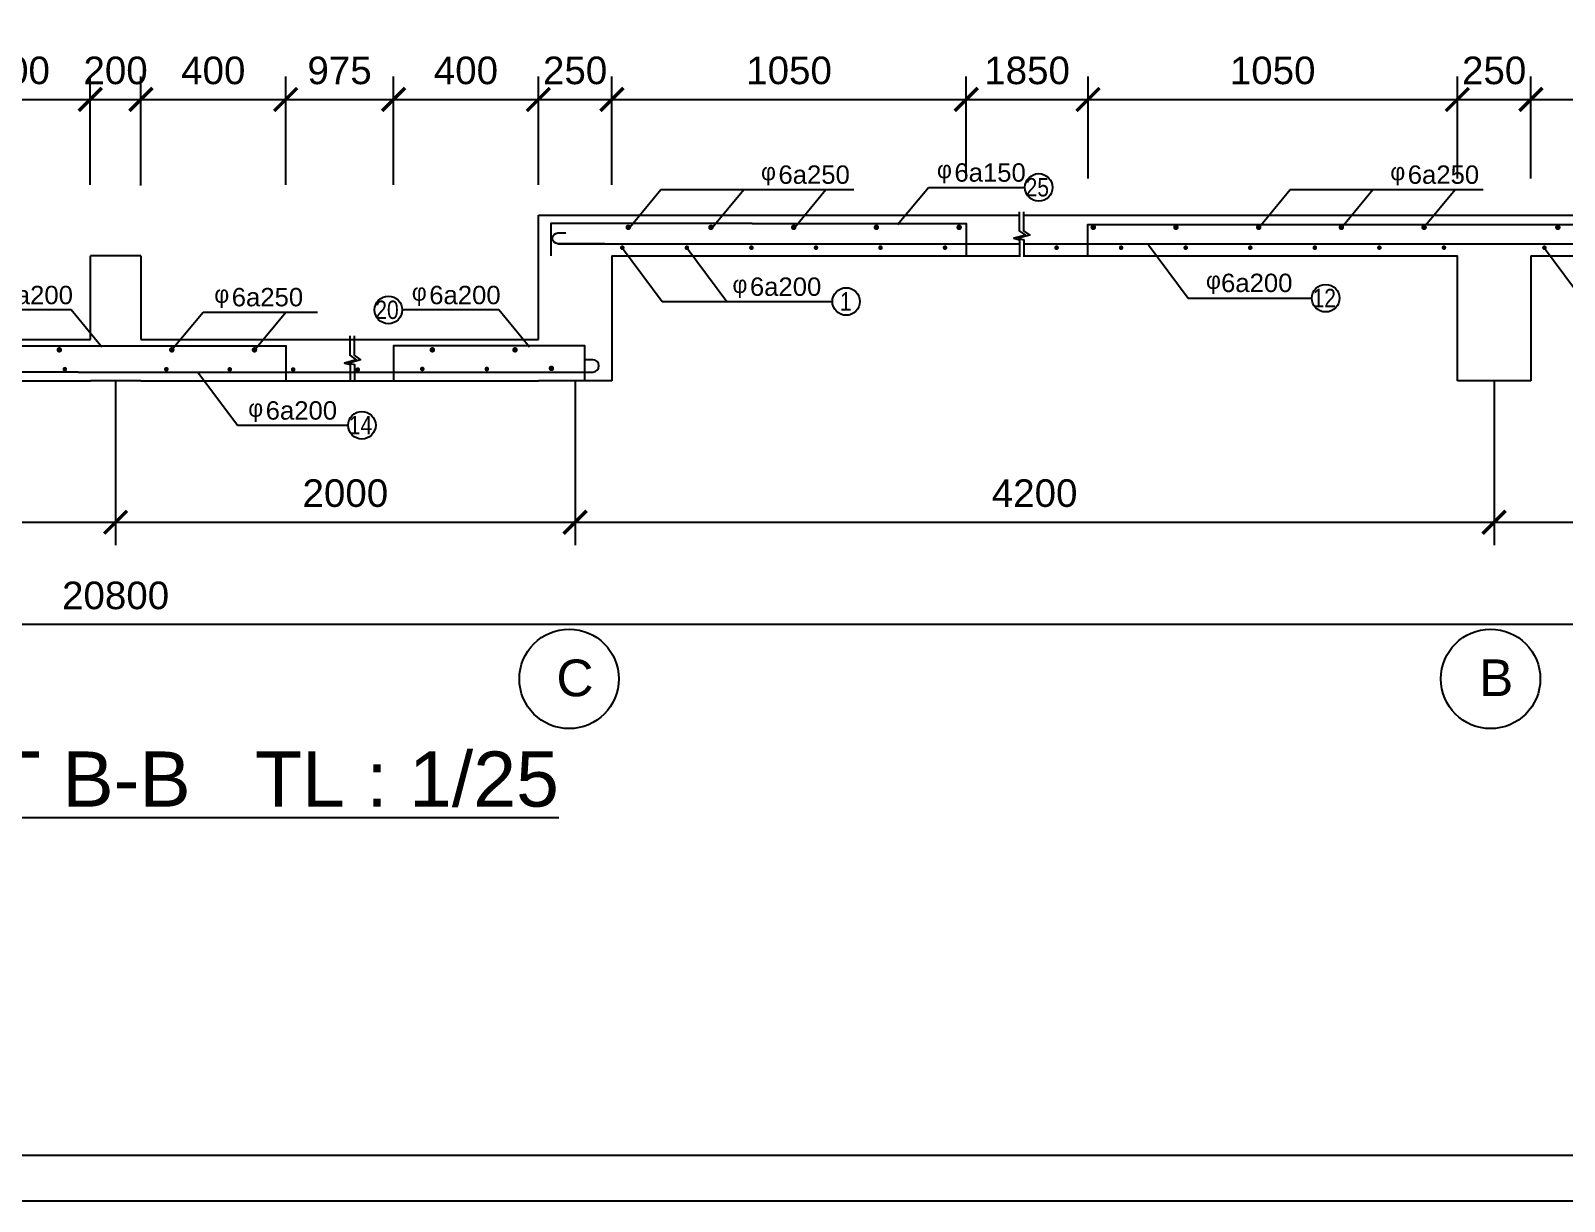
# Model space of a CAD drawing. Extents: x -105064 to -20964, y -943 to 58457.
# Drawn here: x -72742 to -56054, y -943 to 11795 of the extents above; entities that cross this region are included whole.
import ezdxf

# ---------------------------------------------------------------- set-up
doc = ezdxf.new("R2010")
doc.units = 0
doc.header["$LTSCALE"] = 40
doc.layers.get('0').update_dxf_attribs({"linetype": 'CONTINUOUS'})
doc.layers.get('DEFPOINTS').update_dxf_attribs({"linetype": 'CONTINUOUS'})
for name, color, linetype in [('BAO', 3, 'CONTINUOUS'), ('KTHUOT', 6, 'CONTINUOUS'), ('MANH', 2, 'CONTINUOUS'), ('TEXT', 7, 'CONTINUOUS'), ('THEP', 1, 'CONTINUOUS'), ('TUONG', 7, 'CONTINUOUS')]:
    doc.layers.add(name, color=color, linetype=linetype)
doc.styles.add('DIM-NEW', font='')
doc.styles.add('VNI-HELVE', font='')
doc.styles.add('VNI-TIMES', font='')
doc.styles.get('DIM-NEW').set_extended_font_data('VNI-Helve-Condense')
doc.styles.get('VNI-HELVE').set_extended_font_data('VNI-Helve')
doc.styles.get('VNI-TIMES').set_extended_font_data('VNI-Times')
doc.dimstyles.new('D1', dxfattribs={"dimscale": 0, "dimtxt": 300, "dimasz": 250, "dimexe": 250, "dimexo": 0, "dimgap": 160, "dimtad": 1, "dimdec": 0, "dimdsep": 46, "dimtxsty": 'VNI-HELVE', "dimblk1": 'ARCHTICK', "dimblk2": 'ARCHTICK', "dimsah": 1, "dimcen": 2.5, "dimclrd": 6, "dimclre": 6, "dimclrt": 6, "dimadec": 0, "dimazin": 0, "dimtfac": 1, "dimtdec": 0, "dimtmove": 0, "dimatfit": 3, "dimldrblk": 'ARCHTICK', "dimfxl": 1, "dimtolj": 1, "dimtzin": 0, "dimarcsym": 0})

# ---------------------------------------------------------------- blocks, each defined once
blk = doc.blocks.new('_ARCHTICK')
at = {"color": 0, "linetype": 'ByBlock', "const_width": 0.15}
blk.add_lwpolyline([(-0.5, -0.5), (0.5, 0.5)], dxfattribs=at)
blk = doc.blocks.new('*D511')
at = {"layer": 'DEFPOINTS', "color": 0, "linetype": 'Continuous', "transparency": 16777216}
for p in [(-96818, 7986), (-46818, 7986), (-96818, 5334)]:
    blk.add_point(p, dxfattribs=at)
at = {"layer": 'KTHUOT', "color": 6, "linetype": 'Continuous', "lineweight": -2, "transparency": 16777216}
for p, q in [((-96818, 7986), (-96818, 5084)), ((-46818, 7986), (-46818, 5084)), ((-46818, 5334), (-96818, 5334))]:
    blk.add_line(p, q, dxfattribs=at)
at = {"layer": 'KTHUOT', "color": 6, "linetype": 'Continuous', "lineweight": -2, "transparency": 16777216, "xscale": 250, "yscale": 250, "zscale": 250, "rotation": 180}
blk.add_blockref('_ARCHTICK', (-96818, 5334), dxfattribs=at)
at = {"layer": 'KTHUOT', "color": 6, "linetype": 'Continuous', "lineweight": -2, "transparency": 16777216, "xscale": 250, "yscale": 250, "zscale": 250}
blk.add_blockref('_ARCHTICK', (-46818, 5334), dxfattribs=at)
at = {"layer": 'KTHUOT', "color": 6, "linetype": 'Continuous', "transparency": 16777216, "insert": (-71818, 5648), "char_height": 300, "attachment_point": 5, "style": 'VNI-HELVE'}
blk.add_mtext('\\A1;20800', dxfattribs=at)
blk = doc.blocks.new('*D509')
at = {"layer": 'DEFPOINTS', "color": 0, "transparency": 16777216}
for p in [(-56818, 7986), (-46818, 7986), (-46818, 6446)]:
    blk.add_point(p, dxfattribs=at)
at = {"layer": 'KTHUOT', "color": 6, "lineweight": -2, "transparency": 16777216}
for p, q in [((-56818, 7986), (-56818, 6196)), ((-46818, 7986), (-46818, 6196)), ((-56818, 6446), (-46818, 6446))]:
    blk.add_line(p, q, dxfattribs=at)
at = {"layer": 'KTHUOT', "color": 6, "lineweight": -2, "transparency": 16777216, "xscale": 250, "yscale": 250, "zscale": 250, "rotation": 180}
blk.add_blockref('_ARCHTICK', (-56818, 6446), dxfattribs=at)
at = {"layer": 'KTHUOT', "color": 6, "lineweight": -2, "transparency": 16777216, "xscale": 250, "yscale": 250, "zscale": 250}
blk.add_blockref('_ARCHTICK', (-46818, 6446), dxfattribs=at)
at = {"layer": 'KTHUOT', "color": 6, "transparency": 16777216, "insert": (-51818, 6761), "char_height": 300, "attachment_point": 5, "style": 'VNI-HELVE'}
blk.add_mtext('\\A1;4200', dxfattribs=at)
blk = doc.blocks.new('*D507')
at = {"layer": 'DEFPOINTS', "color": 0, "transparency": 16777216}
for p in [(-71818, 7986), (-66818, 7986), (-66818, 6446)]:
    blk.add_point(p, dxfattribs=at)
at = {"layer": 'KTHUOT', "color": 6, "lineweight": -2, "transparency": 16777216}
for p, q in [((-71818, 7986), (-71818, 6196)), ((-66818, 7986), (-66818, 6196)), ((-71818, 6446), (-66818, 6446))]:
    blk.add_line(p, q, dxfattribs=at)
at = {"layer": 'KTHUOT', "color": 6, "lineweight": -2, "transparency": 16777216, "xscale": 250, "yscale": 250, "zscale": 250, "rotation": 180}
blk.add_blockref('_ARCHTICK', (-71818, 6446), dxfattribs=at)
at = {"layer": 'KTHUOT', "color": 6, "lineweight": -2, "transparency": 16777216, "xscale": 250, "yscale": 250, "zscale": 250}
blk.add_blockref('_ARCHTICK', (-66818, 6446), dxfattribs=at)
at = {"layer": 'KTHUOT', "color": 6, "transparency": 16777216, "insert": (-69318, 6761), "char_height": 300, "attachment_point": 5, "style": 'VNI-HELVE'}
blk.add_mtext('\\A1;2000', dxfattribs=at)
blk = doc.blocks.new('*D506')
at = {"layer": 'DEFPOINTS', "color": 0, "transparency": 16777216}
for p in [(-76818, 7986), (-71818, 7986), (-71818, 6446)]:
    blk.add_point(p, dxfattribs=at)
at = {"layer": 'KTHUOT', "color": 6, "lineweight": -2, "transparency": 16777216}
for p, q in [((-76818, 7986), (-76818, 6196)), ((-71818, 7986), (-71818, 6196)), ((-76818, 6446), (-71818, 6446))]:
    blk.add_line(p, q, dxfattribs=at)
at = {"layer": 'KTHUOT', "color": 6, "lineweight": -2, "transparency": 16777216, "xscale": 250, "yscale": 250, "zscale": 250, "rotation": 180}
blk.add_blockref('_ARCHTICK', (-76818, 6446), dxfattribs=at)
at = {"layer": 'KTHUOT', "color": 6, "lineweight": -2, "transparency": 16777216, "xscale": 250, "yscale": 250, "zscale": 250}
blk.add_blockref('_ARCHTICK', (-71818, 6446), dxfattribs=at)
at = {"layer": 'KTHUOT', "color": 6, "transparency": 16777216, "insert": (-74318, 6761), "char_height": 300, "attachment_point": 5, "style": 'VNI-HELVE'}
blk.add_mtext('\\A1;2000', dxfattribs=at)
blk = doc.blocks.new('*D508')
at = {"layer": 'DEFPOINTS', "color": 0, "transparency": 16777216}
for p in [(-66818, 7986), (-56818, 7986), (-56818, 6446)]:
    blk.add_point(p, dxfattribs=at)
at = {"layer": 'KTHUOT', "color": 6, "lineweight": -2, "transparency": 16777216}
for p, q in [((-66818, 7986), (-66818, 6196)), ((-56818, 7986), (-56818, 6196)), ((-66818, 6446), (-56818, 6446))]:
    blk.add_line(p, q, dxfattribs=at)
at = {"layer": 'KTHUOT', "color": 6, "lineweight": -2, "transparency": 16777216, "xscale": 250, "yscale": 250, "zscale": 250, "rotation": 180}
blk.add_blockref('_ARCHTICK', (-66818, 6446), dxfattribs=at)
at = {"layer": 'KTHUOT', "color": 6, "lineweight": -2, "transparency": 16777216, "xscale": 250, "yscale": 250, "zscale": 250}
blk.add_blockref('_ARCHTICK', (-56818, 6446), dxfattribs=at)
at = {"layer": 'KTHUOT', "color": 6, "transparency": 16777216, "insert": (-61818, 6761), "char_height": 300, "attachment_point": 5, "style": 'VNI-HELVE'}
blk.add_mtext('\\A1;4200', dxfattribs=at)
blk = doc.blocks.new('*D559')
at = {"layer": 'DEFPOINTS', "color": 0, "linetype": 'Continuous', "transparency": 16777216}
for p in [(-68794, 11047), (-69967, 10116), (-68794, 10116)]:
    blk.add_point(p, dxfattribs=at)
at = {"layer": 'KTHUOT', "color": 6, "linetype": 'Continuous', "lineweight": -2, "transparency": 16777216}
for p, q in [((-69967, 10116), (-69967, 11297)), ((-68794, 10116), (-68794, 11297)), ((-69967, 11047), (-68794, 11047))]:
    blk.add_line(p, q, dxfattribs=at)
at = {"layer": 'KTHUOT', "color": 6, "linetype": 'Continuous', "lineweight": -2, "transparency": 16777216, "xscale": 250, "yscale": 250, "zscale": 250, "rotation": 180}
blk.add_blockref('_ARCHTICK', (-69967, 11047), dxfattribs=at)
at = {"layer": 'KTHUOT', "color": 6, "linetype": 'Continuous', "lineweight": -2, "transparency": 16777216, "xscale": 250, "yscale": 250, "zscale": 250}
blk.add_blockref('_ARCHTICK', (-68794, 11047), dxfattribs=at)
at = {"layer": 'KTHUOT', "color": 6, "linetype": 'Continuous', "transparency": 16777216, "insert": (-69381, 11361), "char_height": 300, "attachment_point": 5, "style": 'VNI-HELVE'}
blk.add_mtext('\\A1;975', dxfattribs=at)
blk = doc.blocks.new('*D560')
at = {"layer": 'DEFPOINTS', "color": 0, "transparency": 16777216}
for p in [(-66418, 11047), (-67218, 10116), (-66418, 10116)]:
    blk.add_point(p, dxfattribs=at)
at = {"layer": 'KTHUOT', "color": 6, "lineweight": -2, "transparency": 16777216}
for p, q in [((-67218, 10116), (-67218, 11297)), ((-66418, 10116), (-66418, 11297)), ((-67218, 11047), (-66418, 11047))]:
    blk.add_line(p, q, dxfattribs=at)
at = {"layer": 'KTHUOT', "color": 6, "lineweight": -2, "transparency": 16777216, "xscale": 250, "yscale": 250, "zscale": 250, "rotation": 180}
blk.add_blockref('_ARCHTICK', (-67218, 11047), dxfattribs=at)
at = {"layer": 'KTHUOT', "color": 6, "lineweight": -2, "transparency": 16777216, "xscale": 250, "yscale": 250, "zscale": 250}
blk.add_blockref('_ARCHTICK', (-66418, 11047), dxfattribs=at)
at = {"layer": 'KTHUOT', "color": 6, "transparency": 16777216, "insert": (-66818, 11361), "char_height": 300, "attachment_point": 5, "style": 'VNI-HELVE'}
blk.add_mtext('\\A1;250', dxfattribs=at)
blk = doc.blocks.new('*D561')
at = {"layer": 'DEFPOINTS', "color": 0, "linetype": 'Continuous', "transparency": 16777216}
for p in [(-62563, 11047), (-62563, 10188), (-66418, 10116)]:
    blk.add_point(p, dxfattribs=at)
at = {"layer": 'KTHUOT', "color": 6, "linetype": 'Continuous', "lineweight": -2, "transparency": 16777216}
for p, q in [((-66418, 10116), (-66418, 11297)), ((-62563, 10188), (-62563, 11297)), ((-66418, 11047), (-62563, 11047))]:
    blk.add_line(p, q, dxfattribs=at)
at = {"layer": 'KTHUOT', "color": 6, "linetype": 'Continuous', "lineweight": -2, "transparency": 16777216, "xscale": 250, "yscale": 250, "zscale": 250, "rotation": 180}
blk.add_blockref('_ARCHTICK', (-66418, 11047), dxfattribs=at)
at = {"layer": 'KTHUOT', "color": 6, "linetype": 'Continuous', "lineweight": -2, "transparency": 16777216, "xscale": 250, "yscale": 250, "zscale": 250}
blk.add_blockref('_ARCHTICK', (-62563, 11047), dxfattribs=at)
at = {"layer": 'KTHUOT', "color": 6, "linetype": 'Continuous', "transparency": 16777216, "insert": (-64490, 11361), "char_height": 300, "attachment_point": 5, "style": 'VNI-HELVE'}
blk.add_mtext('\\A1;1050', dxfattribs=at)
blk = doc.blocks.new('*D562')
at = {"layer": 'DEFPOINTS', "color": 0, "linetype": 'Continuous', "transparency": 16777216}
for p in [(-61237, 11047), (-62563, 10188), (-61237, 10188)]:
    blk.add_point(p, dxfattribs=at)
at = {"layer": 'KTHUOT', "color": 6, "linetype": 'Continuous', "lineweight": -2, "transparency": 16777216}
for p, q in [((-62563, 10188), (-62563, 11297)), ((-61237, 10188), (-61237, 11297)), ((-62563, 11047), (-61237, 11047))]:
    blk.add_line(p, q, dxfattribs=at)
at = {"layer": 'KTHUOT', "color": 6, "linetype": 'Continuous', "lineweight": -2, "transparency": 16777216, "xscale": 250, "yscale": 250, "zscale": 250, "rotation": 180}
blk.add_blockref('_ARCHTICK', (-62563, 11047), dxfattribs=at)
at = {"layer": 'KTHUOT', "color": 6, "linetype": 'Continuous', "lineweight": -2, "transparency": 16777216, "xscale": 250, "yscale": 250, "zscale": 250}
blk.add_blockref('_ARCHTICK', (-61237, 11047), dxfattribs=at)
at = {"layer": 'KTHUOT', "color": 6, "linetype": 'Continuous', "transparency": 16777216, "insert": (-61900, 11361), "char_height": 300, "attachment_point": 5, "style": 'VNI-HELVE'}
blk.add_mtext('\\A1;1850', dxfattribs=at)
blk = doc.blocks.new('*D563')
at = {"layer": 'DEFPOINTS', "color": 0, "linetype": 'Continuous', "transparency": 16777216}
for p in [(-57218, 11047), (-61237, 10188), (-57218, 10188)]:
    blk.add_point(p, dxfattribs=at)
at = {"layer": 'KTHUOT', "color": 6, "linetype": 'Continuous', "lineweight": -2, "transparency": 16777216}
for p, q in [((-61237, 10188), (-61237, 11297)), ((-57218, 10188), (-57218, 11297)), ((-61237, 11047), (-57218, 11047))]:
    blk.add_line(p, q, dxfattribs=at)
at = {"layer": 'KTHUOT', "color": 6, "linetype": 'Continuous', "lineweight": -2, "transparency": 16777216, "xscale": 250, "yscale": 250, "zscale": 250, "rotation": 180}
blk.add_blockref('_ARCHTICK', (-61237, 11047), dxfattribs=at)
at = {"layer": 'KTHUOT', "color": 6, "linetype": 'Continuous', "lineweight": -2, "transparency": 16777216, "xscale": 250, "yscale": 250, "zscale": 250}
blk.add_blockref('_ARCHTICK', (-57218, 11047), dxfattribs=at)
at = {"layer": 'KTHUOT', "color": 6, "linetype": 'Continuous', "transparency": 16777216, "insert": (-59228, 11361), "char_height": 300, "attachment_point": 5, "style": 'VNI-HELVE'}
blk.add_mtext('\\A1;1050', dxfattribs=at)
blk = doc.blocks.new('*D564')
at = {"layer": 'DEFPOINTS', "color": 0, "transparency": 16777216}
for p in [(-56418, 11047), (-57218, 10188), (-56418, 10188)]:
    blk.add_point(p, dxfattribs=at)
at = {"layer": 'KTHUOT', "color": 6, "lineweight": -2, "transparency": 16777216}
for p, q in [((-57218, 10188), (-57218, 11297)), ((-56418, 10188), (-56418, 11297)), ((-57218, 11047), (-56418, 11047))]:
    blk.add_line(p, q, dxfattribs=at)
at = {"layer": 'KTHUOT', "color": 6, "lineweight": -2, "transparency": 16777216, "xscale": 250, "yscale": 250, "zscale": 250, "rotation": 180}
blk.add_blockref('_ARCHTICK', (-57218, 11047), dxfattribs=at)
at = {"layer": 'KTHUOT', "color": 6, "lineweight": -2, "transparency": 16777216, "xscale": 250, "yscale": 250, "zscale": 250}
blk.add_blockref('_ARCHTICK', (-56418, 11047), dxfattribs=at)
at = {"layer": 'KTHUOT', "color": 6, "transparency": 16777216, "insert": (-56818, 11361), "char_height": 300, "attachment_point": 5, "style": 'VNI-HELVE'}
blk.add_mtext('\\A1;250', dxfattribs=at)
blk = doc.blocks.new('*D565')
at = {"layer": 'DEFPOINTS', "color": 0, "linetype": 'Continuous', "transparency": 16777216}
for p in [(-52447, 11047), (-56418, 10188), (-52447, 10188)]:
    blk.add_point(p, dxfattribs=at)
at = {"layer": 'KTHUOT', "color": 6, "linetype": 'Continuous', "lineweight": -2, "transparency": 16777216}
for p, q in [((-56418, 10188), (-56418, 11297)), ((-52447, 10188), (-52447, 11297)), ((-56418, 11047), (-52447, 11047))]:
    blk.add_line(p, q, dxfattribs=at)
at = {"layer": 'KTHUOT', "color": 6, "linetype": 'Continuous', "lineweight": -2, "transparency": 16777216, "xscale": 250, "yscale": 250, "zscale": 250, "rotation": 180}
blk.add_blockref('_ARCHTICK', (-56418, 11047), dxfattribs=at)
at = {"layer": 'KTHUOT', "color": 6, "linetype": 'Continuous', "lineweight": -2, "transparency": 16777216, "xscale": 250, "yscale": 250, "zscale": 250}
blk.add_blockref('_ARCHTICK', (-52447, 11047), dxfattribs=at)
at = {"layer": 'KTHUOT', "color": 6, "linetype": 'Continuous', "transparency": 16777216, "insert": (-54432, 11361), "char_height": 300, "attachment_point": 5, "style": 'VNI-HELVE'}
blk.add_mtext('\\A1;1050', dxfattribs=at)
blk = doc.blocks.new('*D575')
at = {"layer": 'DEFPOINTS', "color": 0, "linetype": 'Continuous', "transparency": 16777216}
for p in [(-72093, 11047), (-73671, 10116), (-72093, 10116)]:
    blk.add_point(p, dxfattribs=at)
at = {"layer": 'KTHUOT', "color": 6, "linetype": 'Continuous', "lineweight": -2, "transparency": 16777216}
for p, q in [((-73671, 10116), (-73671, 11297)), ((-72093, 10116), (-72093, 11297)), ((-73671, 11047), (-72093, 11047))]:
    blk.add_line(p, q, dxfattribs=at)
at = {"layer": 'KTHUOT', "color": 6, "linetype": 'Continuous', "lineweight": -2, "transparency": 16777216, "xscale": 250, "yscale": 250, "zscale": 250, "rotation": 180}
blk.add_blockref('_ARCHTICK', (-73671, 11047), dxfattribs=at)
at = {"layer": 'KTHUOT', "color": 6, "linetype": 'Continuous', "lineweight": -2, "transparency": 16777216, "xscale": 250, "yscale": 250, "zscale": 250}
blk.add_blockref('_ARCHTICK', (-72093, 11047), dxfattribs=at)
at = {"layer": 'KTHUOT', "color": 6, "linetype": 'Continuous', "transparency": 16777216, "insert": (-72882, 11361), "char_height": 300, "attachment_point": 5, "style": 'VNI-HELVE'}
blk.add_mtext('\\A1;400', dxfattribs=at)
blk = doc.blocks.new('*D576')
at = {"layer": 'DEFPOINTS', "color": 0, "linetype": 'Continuous', "transparency": 16777216}
for p in [(-71543, 11047), (-72093, 10116), (-71543, 10112)]:
    blk.add_point(p, dxfattribs=at)
at = {"layer": 'KTHUOT', "color": 6, "linetype": 'Continuous', "lineweight": -2, "transparency": 16777216}
for p, q in [((-72093, 10116), (-72093, 11297)), ((-71543, 10112), (-71543, 11297)), ((-72093, 11047), (-71543, 11047))]:
    blk.add_line(p, q, dxfattribs=at)
at = {"layer": 'KTHUOT', "color": 6, "linetype": 'Continuous', "lineweight": -2, "transparency": 16777216, "xscale": 250, "yscale": 250, "zscale": 250, "rotation": 180}
blk.add_blockref('_ARCHTICK', (-72093, 11047), dxfattribs=at)
at = {"layer": 'KTHUOT', "color": 6, "linetype": 'Continuous', "lineweight": -2, "transparency": 16777216, "xscale": 250, "yscale": 250, "zscale": 250}
blk.add_blockref('_ARCHTICK', (-71543, 11047), dxfattribs=at)
at = {"layer": 'KTHUOT', "color": 6, "linetype": 'Continuous', "transparency": 16777216, "insert": (-71818, 11361), "char_height": 300, "attachment_point": 5, "style": 'VNI-HELVE'}
blk.add_mtext('\\A1;200', dxfattribs=at)
blk = doc.blocks.new('*D577')
at = {"layer": 'DEFPOINTS', "color": 0, "linetype": 'Continuous', "transparency": 16777216}
for p in [(-69967, 11047), (-71543, 10112), (-69967, 10116)]:
    blk.add_point(p, dxfattribs=at)
at = {"layer": 'KTHUOT', "color": 6, "linetype": 'Continuous', "lineweight": -2, "transparency": 16777216}
for p, q in [((-71543, 10112), (-71543, 11297)), ((-69967, 10116), (-69967, 11297)), ((-71543, 11047), (-69967, 11047))]:
    blk.add_line(p, q, dxfattribs=at)
at = {"layer": 'KTHUOT', "color": 6, "linetype": 'Continuous', "lineweight": -2, "transparency": 16777216, "xscale": 250, "yscale": 250, "zscale": 250, "rotation": 180}
blk.add_blockref('_ARCHTICK', (-71543, 11047), dxfattribs=at)
at = {"layer": 'KTHUOT', "color": 6, "linetype": 'Continuous', "lineweight": -2, "transparency": 16777216, "xscale": 250, "yscale": 250, "zscale": 250}
blk.add_blockref('_ARCHTICK', (-69967, 11047), dxfattribs=at)
at = {"layer": 'KTHUOT', "color": 6, "linetype": 'Continuous', "transparency": 16777216, "insert": (-70755, 11361), "char_height": 300, "attachment_point": 5, "style": 'VNI-HELVE'}
blk.add_mtext('\\A1;400', dxfattribs=at)
blk = doc.blocks.new('*D578')
at = {"layer": 'DEFPOINTS', "color": 0, "linetype": 'Continuous', "transparency": 16777216}
for p in [(-67218, 11047), (-68794, 10116), (-67218, 10116)]:
    blk.add_point(p, dxfattribs=at)
at = {"layer": 'KTHUOT', "color": 6, "linetype": 'Continuous', "lineweight": -2, "transparency": 16777216}
for p, q in [((-68794, 10116), (-68794, 11297)), ((-67218, 10116), (-67218, 11297)), ((-68794, 11047), (-67218, 11047))]:
    blk.add_line(p, q, dxfattribs=at)
at = {"layer": 'KTHUOT', "color": 6, "linetype": 'Continuous', "lineweight": -2, "transparency": 16777216, "xscale": 250, "yscale": 250, "zscale": 250, "rotation": 180}
blk.add_blockref('_ARCHTICK', (-68794, 11047), dxfattribs=at)
at = {"layer": 'KTHUOT', "color": 6, "linetype": 'Continuous', "lineweight": -2, "transparency": 16777216, "xscale": 250, "yscale": 250, "zscale": 250}
blk.add_blockref('_ARCHTICK', (-67218, 11047), dxfattribs=at)
at = {"layer": 'KTHUOT', "color": 6, "linetype": 'Continuous', "transparency": 16777216, "insert": (-68006, 11361), "char_height": 300, "attachment_point": 5, "style": 'VNI-HELVE'}
blk.add_mtext('\\A1;400', dxfattribs=at)

msp = doc.modelspace()

# ---------------------------------------------------------------- linework, layer by layer
at = {"layer": 'BAO', "linetype": 'Continuous'}
for p, q in [((-67217.9, 8436.1), (-67217.9, 9786.5)), ((-67217.9, 9786.5), (-61984.8, 9786.5)), ((-61938.3, 9786.5), (-51828.3, 9786.5)), ((-72092.6, 8436.1), (-72092.6, 9343.8)), ((-71543.1, 9343.8), (-72092.6, 9343.8)), ((-71543.1, 9343.8), (-71543.1, 8436.1)), ((-66417.9, 9343.8), (-61981.9, 9343.8)), ((-66417.9, 9343.8), (-66417.9, 7986.4)), ((-61935.4, 9343.8), (-57217.9, 9343.8)), ((-57217.9, 7986.4), (-57217.9, 9343.8)), ((-56417.9, 9343.8), (-51825.5, 9343.8)), ((-56417.9, 9343.8), (-56417.9, 7986.4)), ((-76417.9, 8436.1), (-72092.6, 8436.1)), ((-71543.1, 8436.1), (-67217.9, 8436.1)), ((-76417.9, 7986.4), (-72092.6, 7986.4)), ((-71543.1, 7986.4), (-72092.6, 7986.4)), ((-71543.1, 7986.4), (-67217.9, 7986.4)), ((-66417.9, 7986.4), (-67217.9, 7986.4)), ((-56417.9, 7986.4), (-57217.9, 7986.4))]:
    msp.add_line(p, q, dxfattribs=at)
for points in [[(-61984.8, 9823.5), (-61984.8, 9615.4), (-61916.8, 9570.3), (-62043.9, 9536.2), (-61981.9, 9520.8), (-61981.9, 9334.9)], [(-61938.3, 9823.5), (-61938.3, 9615.4), (-61870.3, 9570.3), (-61997.4, 9536.2), (-61935.4, 9520.8), (-61935.4, 9334.9)], [(-69269, 8473.1), (-69269, 8265), (-69201.1, 8212.9), (-69328.2, 8178.8), (-69266.2, 8163.4), (-69266.2, 7977.5)], [(-69222.5, 8473.1), (-69222.5, 8265), (-69154.6, 8212.9), (-69281.7, 8178.8), (-69219.7, 8163.4), (-69219.7, 7977.5)]]:
    msp.add_lwpolyline(points, dxfattribs=at)
at = {"layer": 'BAO', "color": 3, "linetype": 'Continuous'}
for centre in [(-66883.5, 4741.6), (-56856.8, 4741.6)]:
    msp.add_circle(centre, 541.1, dxfattribs=at)
at = {"layer": 'KTHUOT', "color": 6, "linetype": 'Continuous'}
for centre in [(-61773.1, 10089.4), (-58651.1, 8884.3), (-68849.5, 8756.3), (-63869.1, 8848.2), (-69138, 7501.4)]:
    msp.add_circle(centre, 150, dxfattribs=at)
at = {"layer": 'MANH', "color": 2, "linetype": 'Continuous'}
for p, q in [((-66219.6, 9661.9), (-65884.6, 10066.3)), ((-65884.6, 10066.3), (-63783.8, 10066.3)), ((-65318.9, 9661.9), (-64983.9, 10066.3)), ((-64425.2, 9661.9), (-64090.2, 10066.3)), ((-63308.5, 9685), (-62973.5, 10089.4)), ((-62973.5, 10089.4), (-61923.1, 10089.4)), ((-59372.1, 9661.9), (-59037.1, 10066.3)), ((-59037.1, 10066.3), (-56936.3, 10066.3)), ((-58471.4, 9661.9), (-58136.4, 10066.3)), ((-57577.7, 9661.9), (-57242.7, 10066.3)), ((-66302.9, 9427.2), (-65872.1, 8848.2)), ((-65597.5, 9427.2), (-65166.7, 8848.2)), ((-60579.5, 9463.4), (-60148.8, 8884.3)), ((-56268.9, 9427.2), (-55838.1, 8848.2)), ((-65872.1, 8848.2), (-64019.1, 8848.2)), ((-60148.8, 8884.3), (-58801.1, 8884.3)), ((-72302.8, 8756.3), (-73353.1, 8756.3)), ((-71967.8, 8351.9), (-72302.8, 8756.3)), ((-71201, 8328.8), (-70866, 8733.2)), ((-70866, 8733.2), (-69621.5, 8733.2)), ((-70300.3, 8328.8), (-69965.3, 8733.2)), ((-67649.1, 8756.3), (-68699.5, 8756.3)), ((-67314.1, 8351.9), (-67649.1, 8756.3)), ((-70922.3, 8080.4), (-70491.6, 7501.4)), ((-70491.6, 7501.4), (-69288, 7501.4))]:
    msp.add_line(p, q, dxfattribs=at)
at = {"layer": 'THEP'}
for points in [[(-64890.2, 9697.3), (-67083.2, 9697.3), (-67083.2, 9343.8)], [(-64890.2, 9697.3), (-62562.6, 9697.3), (-62562.6, 9343.8)], [(-61237.5, 9343.8), (-61237.5, 9685), (-52446.8, 9685), (-52446.8, 9343.8)], [(-67005.7, 9476.8), (-61981.9, 9476.8)], [(-61935.4, 9474.5), (-51825.5, 9474.5)], [(-73670.9, 7986.4), (-73670.9, 8364.2), (-69967.1, 8364.2), (-69967.1, 7986.4)], [(-66711, 7986.4), (-66711, 8364.2), (-68794, 8364.2), (-68794, 7986.4)]]:
    msp.add_lwpolyline(points, dxfattribs=at)
at = {"layer": 'THEP', "color": 1, "linetype": 'Continuous', "const_width": 30}
for points in [[(-66254.5, 9655.2, 1), (-66224.5, 9655.2, 1)], [(-65354.5, 9655.2, 1), (-65324.5, 9655.2, 1)], [(-64454.5, 9655.2, 1), (-64424.5, 9655.2, 1)], [(-63554.5, 9655.2, 1), (-63524.5, 9655.2, 1)], [(-62654.5, 9655.2, 1), (-62624.5, 9655.2, 1)], [(-61195.2, 9655.2, 1), (-61165.2, 9655.2, 1)], [(-60295.2, 9655.2, 1), (-60265.2, 9655.2, 1)], [(-59395.2, 9655.2, 1), (-59365.2, 9655.2, 1)], [(-58495.2, 9655.2, 1), (-58465.2, 9655.2, 1)], [(-57595.2, 9655.2, 1), (-57565.2, 9655.2, 1)], [(-56139.8, 9655.2, 1), (-56109.8, 9655.2, 1)], [(-72445.5, 8322.1, 1), (-72415.5, 8322.1, 1)], [(-71221.7, 8322.1, 1), (-71191.7, 8322.1, 1)], [(-70321.7, 8322.1, 1), (-70291.7, 8322.1, 1)], [(-68356.7, 8322.1, -1), (-68386.7, 8322.1, -1)], [(-67456.7, 8322.1, -1), (-67486.7, 8322.1, -1)], [(-67061, 8120.3, -1), (-67091, 8120.3, -1)]]:
    msp.add_lwpolyline(points, format="xyb", close=True, dxfattribs=at)
at = {"layer": 'THEP', "const_width": 25}
for points in [[(-66252, 9655.2, 1), (-66227, 9655.2, 1)], [(-65352, 9655.2, 1), (-65327, 9655.2, 1)], [(-64452, 9655.2, 1), (-64427, 9655.2, 1)], [(-63552, 9655.2, 1), (-63527, 9655.2, 1)], [(-62652, 9655.2, 1), (-62627, 9655.2, 1)], [(-61192.7, 9655.2, 1), (-61167.7, 9655.2, 1)], [(-60292.7, 9655.2, 1), (-60267.7, 9655.2, 1)], [(-59392.7, 9655.2, 1), (-59367.7, 9655.2, 1)], [(-58492.7, 9655.2, 1), (-58467.7, 9655.2, 1)], [(-57592.7, 9655.2, 1), (-57567.7, 9655.2, 1)], [(-56137.3, 9655.2, 1), (-56112.3, 9655.2, 1)], [(-66317.1, 9433.5, 1), (-66292.1, 9433.5, 1)], [(-65614.6, 9433.5, 1), (-65589.6, 9433.5, 1)], [(-64912.2, 9433.5, 1), (-64887.2, 9433.5, 1)], [(-64209.8, 9433.5, 1), (-64184.8, 9433.5, 1)], [(-63507.4, 9433.8, 1), (-63482.4, 9433.8, 1)], [(-62805, 9434.1, 1), (-62780, 9434.1, 1)], [(-61591.5, 9433.5, 1), (-61566.5, 9433.5, 1)], [(-60889.1, 9433.5, 1), (-60864.1, 9433.5, 1)], [(-60186.7, 9433.5, 1), (-60161.7, 9433.5, 1)], [(-59484.2, 9433.5, 1), (-59459.2, 9433.5, 1)], [(-58781.8, 9433.8, 1), (-58756.8, 9433.8, 1)], [(-58079.4, 9434.1, 1), (-58054.4, 9434.1, 1)], [(-57377, 9434.3, 1), (-57352, 9434.3, 1)], [(-56283.1, 9433.5, 1), (-56258.1, 9433.5, 1)], [(-72443, 8322.1, 1), (-72418, 8322.1, 1)], [(-71219.2, 8322.1, 1), (-71194.2, 8322.1, 1)], [(-70319.2, 8322.1, 1), (-70294.2, 8322.1, 1)], [(-67459.2, 8322.1, -1), (-67484.2, 8322.1, -1)], [(-72382.5, 8111.4, 1), (-72357.5, 8111.4, 1)], [(-71253.3, 8111.4, -1), (-71278.3, 8111.4, -1)], [(-70563.3, 8109.9, -1), (-70588.3, 8109.9, -1)], [(-69873.2, 8108.3, -1), (-69898.2, 8108.3, -1)], [(-69170.8, 8107.4, -1), (-69195.8, 8107.4, -1)], [(-68468.4, 8114.3, -1), (-68493.4, 8114.3, -1)], [(-67766, 8113.4, -1), (-67791, 8113.4, -1)], [(-67063.5, 8120.3, -1), (-67088.5, 8120.3, -1)]]:
    msp.add_lwpolyline(points, format="xyb", close=True, dxfattribs=at)
at = {"layer": 'THEP', "color": 1, "linetype": 'Continuous'}
for points in [[(-66495.5, 9476.8), (-67005.7, 9476.8, -1), (-67005.7, 9593.9), (-66920.4, 9593.9)], [(-72224.9, 8080.4), (-76761.6, 8080.4, -1), (-76761.6, 8214.4), (-76665, 8214.4)], [(-72225.4, 8080.4), (-66626.1, 8080.4, 1), (-66626.1, 8214.4), (-66722.7, 8214.4)]]:
    msp.add_lwpolyline(points, format="xyb", dxfattribs=at)
at = {"layer": 'TUONG', "color": 3, "linetype": 'Continuous'}
for points in [[(-105063.8, -943.4), (-105063.8, 58456.6), (-20963.8, 58456.6), (-20963.8, -943.4), (-105063.8, -943.4)], [(-104563.8, -443.4), (-104563.8, 57956.6), (-21463.8, 57956.6), (-21463.8, -443.4)]]:
    msp.add_lwpolyline(points, close=True, dxfattribs=at)

# ---------------------------------------------------------------- texts
at = {"layer": 'TEXT'}
for s, height, style, p in [('25', 200, 'DIM-NEW', (-61916.3, 9991.3)), ('20', 200, 'DIM-NEW', (-68992.6, 8658.2)), ('1', 200, 'DIM-NEW', (-63937.4, 8750.1)), ('12', 200, 'DIM-NEW', (-58794.2, 8786.2)), ('14', 200, 'DIM-NEW', (-69281.1, 7403.3)), ('C', 400, 'VNI-HELVE', (-67021.2, 4552.1)), ('B', 400, 'VNI-HELVE', (-56982.2, 4553.7))]:
    msp.add_text(s, height=height, dxfattribs=dict(at, style=style)).set_placement(p)
at = {"layer": 'TEXT', "attachment_point": 1}
for s, insert, char_height, width, style in [('6a150', (-62691.1, 10351.9), 200, 798.079, 'VNI-HELVE'), ('{\\fSymbol|b0|i0|c2|p16;f}', (-64795.3, 10354.8), 187.5, 1273.426, 'VNI-HELVE'), ('6a250', (-64605.6, 10328.8), 200, 798.079, 'VNI-HELVE'), ('{\\fSymbol|b0|i0|c2|p16;f}', (-62880.8, 10377.9), 187.5, 1273.426, 'VNI-HELVE'), ('{\\fSymbol|b0|i0|c2|p16;f}', (-57947.8, 10354.8), 187.5, 1273.426, 'VNI-HELVE'), ('6a250', (-57758.1, 10328.8), 200, 798.079, 'VNI-HELVE'), ('6a200', (-73058.9, 9018.8), 200, 798.079, 'VNI-HELVE'), ('6a200', (-68405.2, 9018.8), 200, 798.079, 'VNI-HELVE'), ('{\\fSymbol|b0|i0|c2|p16;f}', (-65105.7, 9128.6), 187.5, 1273.426, 'VNI-HELVE'), ('6a200', (-64916, 9109.6), 200, 798.079, 'VNI-HELVE'), ('{\\fSymbol|b0|i0|c2|p16;f}', (-59953.8, 9172.8), 187.5, 1273.426, 'VNI-HELVE'), ('6a200', (-59789.5, 9150.9), 200, 798.079, 'VNI-HELVE'), ('{\\fSymbol|b0|i0|c2|p16;f}', (-70744, 9021.8), 187.5, 1273.426, 'VNI-HELVE'), ('6a250', (-70554.3, 8995.7), 200, 798.079, 'VNI-HELVE'), ('{\\fSymbol|b0|i0|c2|p16;f}', (-68595, 9044.8), 187.5, 1273.426, 'VNI-HELVE'), ('{\\fSymbol|b0|i0|c2|p16;f}', (-70374.7, 7781.8), 187.5, 1273.426, 'VNI-HELVE'), ('6a200', (-70184.9, 7762.7), 200, 798.079, 'VNI-HELVE'), ('{\\fVNI-Helve|b0|i0|c0|p2;\\LMAËT CAÉT B-B   TL : 1/25}', (-76308.7, 3951.6), 600, 21115.752, 'VNI-TIMES')]:
    msp.add_mtext(s, dxfattribs=dict(at, insert=insert, char_height=char_height, width=width, style=style))

# ---------------------------------------------------------------- dimensions: what is measured, and where the dimension line sits
at = {"layer": 'KTHUOT', "color": 6, "linetype": 'Continuous'}
for base, p1, p2, text, override, picture, middle in [((-72092.6, 11046.7), (-73670.9, 10115.5), (-72092.6, 10115.5), '400', {"dimscale": 1}, '*D575', (-72881.8, 11360.8)), ((-69967.1, 11046.7), (-71543.1, 10111.9), (-69967.1, 10115.5), '400', {"dimscale": 1, "dimtmove": 1}, '*D577', (-70755.1, 11360.8)), ((-67217.9, 11046.7), (-68794, 10115.5), (-67217.9, 10115.5), '400', {"dimscale": 1}, '*D578', (-68005.9, 11360.8)), ((-62562.6, 11046.7), (-66417.9, 10115.5), (-62562.6, 10188.2), '1050', {"dimscale": 1, "dimtmove": 1}, '*D561', (-64490.2, 11360.8)), ((-61237.5, 11046.7), (-62562.6, 10188.2), (-61237.5, 10188.2), '1850', {"dimscale": 1, "dimtmove": 1}, '*D562', (-61900, 11360.8)), ((-57217.9, 11046.7), (-61237.5, 10188.2), (-57217.9, 10188.2), '1050', {"dimscale": 1, "dimtmove": 1}, '*D563', (-59227.7, 11360.8)), ((-52446.8, 11046.7), (-56417.9, 10188.2), (-52446.8, 10188.2), '1050', {"dimscale": 1, "dimtmove": 1}, '*D565', (-54432.3, 11360.8)), ((-96817.9, 5333.5), (-46817.9, 7986.4), (-96817.9, 7986.4), '20800', {"dimscale": 1}, '*D511', (-71817.9, 5647.7))]:
    dim = msp.add_linear_dim(base=base, p1=p1, p2=p2, text=text, dimstyle='D1', override=override, dxfattribs=at)
    dim.commit()
    dim.dimension.update_dxf_attribs({"geometry": picture, "text_midpoint": middle})
for base, p1, p2, text, picture, middle in [((-71543.1, 11046.7), (-72092.6, 10115.5), (-71543.1, 10111.9), '200', '*D576', (-71817.9, 11046.7)), ((-68794, 11046.7), (-69967.1, 10115.5), (-68794, 10115.5), '975', '*D559', (-69380.5, 11046.7))]:
    dim = msp.add_linear_dim(base=base, p1=p1, p2=p2, text=text, dimstyle='D1', override={"dimscale": 1, "dimtmove": 1}, dxfattribs=at)
    dim.commit()
    dim.dimension.update_dxf_attribs({"geometry": picture, "text_midpoint": middle, "dimtype": 160})
at = {"layer": 'KTHUOT'}
for base, p1, p2, picture, middle in [((-66417.9, 11046.7), (-67217.9, 10115.5), (-66417.9, 10115.5), '*D560', (-66817.9, 11046.7)), ((-56417.9, 11046.7), (-57217.9, 10188.2), (-56417.9, 10188.2), '*D564', (-56817.9, 11046.7))]:
    dim = msp.add_linear_dim(base=base, p1=p1, p2=p2, text='250', dimstyle='D1', override={"dimscale": 1}, dxfattribs=at)
    dim.commit()
    dim.dimension.update_dxf_attribs({"geometry": picture, "text_midpoint": middle, "dimtype": 160})
for base, p1, p2, text, picture, middle in [((-71817.9, 6446.5), (-76817.9, 7986.4), (-71817.9, 7986.4), '2000', '*D506', (-74317.9, 6760.6)), ((-66817.9, 6446.5), (-71817.9, 7986.4), (-66817.9, 7986.4), '2000', '*D507', (-69317.9, 6760.6)), ((-56817.9, 6446.5), (-66817.9, 7986.4), (-56817.9, 7986.4), '4200', '*D508', (-61817.9, 6760.6)), ((-46817.9, 6446.5), (-56817.9, 7986.4), (-46817.9, 7986.4), '4200', '*D509', (-51817.9, 6760.6))]:
    dim = msp.add_linear_dim(base=base, p1=p1, p2=p2, text=text, dimstyle='D1', override={"dimscale": 1}, dxfattribs=at)
    dim.commit()
    dim.dimension.update_dxf_attribs({"geometry": picture, "text_midpoint": middle})

doc.saveas('drawing.dxf')
